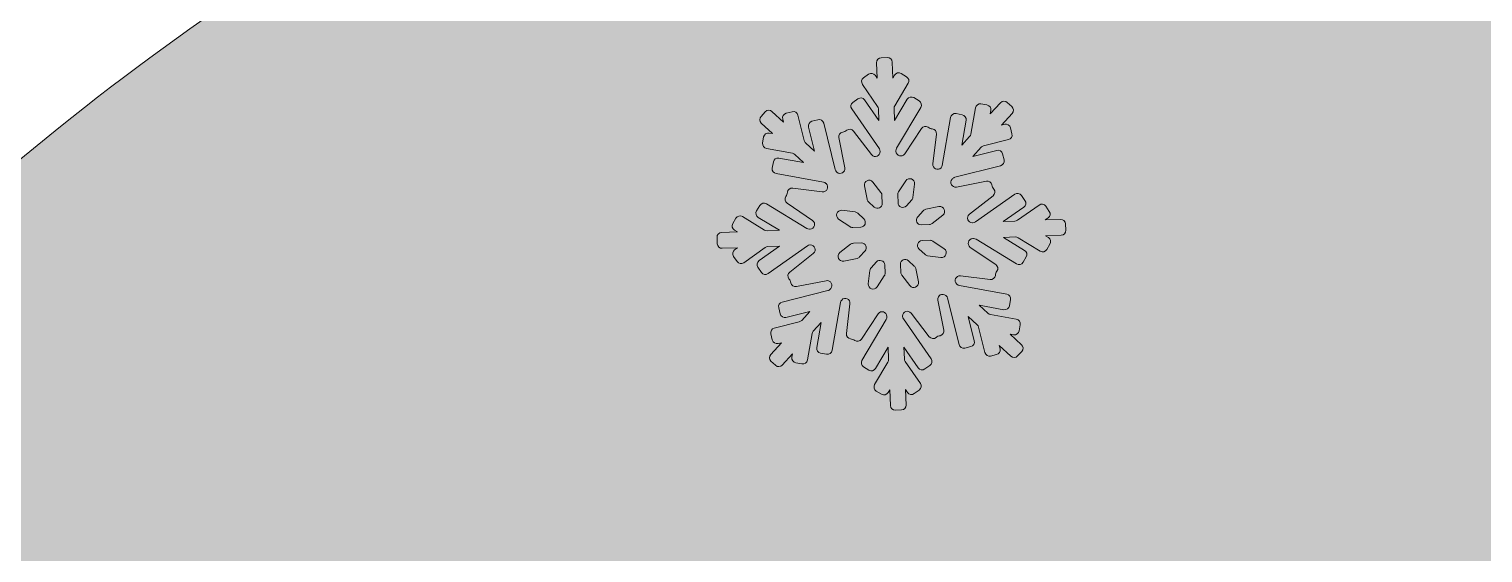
# Model space of a CAD drawing. Header units: millimetres. Extents: x 7 to 184, y -113 to -15.
# Drawn here: x 114.58 to 137.1, y -43.47 to -35.35 of the extents above; entities that cross this region are included whole.
import ezdxf

# ---------------------------------------------------------------- set-up
doc = ezdxf.new("R2010")
doc.units = ezdxf.units.MM
doc.header["$MEASUREMENT"] = 0
doc.layers.add('engraving', color=7, linetype='Continuous')
doc.layers.add('Layer 1', color=7, linetype='Continuous')

msp = doc.modelspace()

# ---------------------------------------------------------------- hatches: boundary and pattern name
at = {"layer": 'Layer 1'}
h = msp.add_hatch(color=2, dxfattribs=at)
h.dxf.hatch_style = 2
edge = h.paths.add_edge_path()
edge.add_spline(control_points=[(180.995, -53.469), (178.767, -48.299), (175.73, -43.788), (171.88, -39.938), (168.03, -36.088), (163.518, -33.05), (158.349, -30.823), (155.446, -29.574), (152.43, -28.675), (149.302, -28.126), (148.522, -26.725), (147.075, -25.741), (145.396, -25.613), (146.901, -24.497), (147.881, -22.714), (147.881, -20.697), (147.881, -17.317), (145.14, -14.576), (141.76, -14.576), (138.38, -14.576), (135.639, -17.317), (135.639, -20.697), (135.639, -22.714), (136.619, -24.497), (138.124, -25.613), (136.445, -25.741), (134.998, -26.725), (134.218, -28.126), (131.089, -28.675), (128.074, -29.574), (125.173, -30.823), (120.001, -33.05), (115.491, -36.088), (111.642, -39.938), (107.792, -43.788), (104.753, -48.299), (102.526, -53.469), (100.299, -58.64), (99.186, -64.169), (99.186, -70.057), (99.186, -75.945), (100.299, -81.476), (102.526, -86.645), (104.753, -91.817), (107.792, -96.327), (111.642, -100.176), (115.491, -104.026), (120.001, -107.066), (125.173, -109.291), (130.342, -111.517), (135.873, -112.632), (141.761, -112.632), (147.648, -112.632), (153.178, -111.517), (158.349, -109.291), (163.518, -107.066), (168.03, -104.026), (171.88, -100.176), (175.73, -96.327), (178.767, -91.817), (180.995, -86.645), (183.221, -81.476), (184.335, -75.945), (184.335, -70.057), (184.335, -64.169), (183.221, -58.64), (180.995, -53.469)], knot_values=[0, 0, 0, 0, 1, 1, 1, 2, 2, 2, 3, 3, 3, 4, 4, 4, 5, 5, 5, 6, 6, 6, 7, 7, 7, 8, 8, 8, 9, 9, 9, 10, 10, 10, 11, 11, 11, 12, 12, 12, 13, 13, 13, 14, 14, 14, 15, 15, 15, 16, 16, 16, 17, 17, 17, 18, 18, 18, 19, 19, 19, 20, 20, 20, 21, 21, 21, 22, 22, 22, 22], degree=3, periodic=1)
edge = h.paths.add_edge_path()
edge.add_spline(control_points=[(137.953, -20.697), (137.953, -18.598), (139.661, -16.89), (141.76, -16.89), (143.86, -16.89), (145.567, -18.598), (145.567, -20.697), (145.567, -22.796), (143.86, -24.504), (141.76, -24.504), (139.661, -24.504), (137.953, -22.796), (137.953, -20.697)], knot_values=[0, 0, 0, 0, 1, 1, 1, 2, 2, 2, 3, 3, 3, 4, 4, 4, 4], degree=3, periodic=1)
edge = h.paths.add_edge_path()
edge.add_spline(control_points=[(158.575, -76.964), (157.631, -79.154), (156.368, -81.06), (154.782, -82.682), (153.197, -84.307), (151.309, -85.589), (149.121, -86.532), (146.93, -87.476), (144.591, -87.947), (142.1, -87.947), (139.609, -87.947), (137.268, -87.476), (135.08, -86.532), (132.89, -85.589), (130.984, -84.307), (129.362, -82.682), (127.738, -81.06), (126.455, -79.154), (125.512, -76.964), (124.567, -74.776), (124.097, -72.435), (124.097, -69.944), (124.097, -67.453), (124.567, -65.114), (125.512, -62.924), (126.455, -60.735), (127.738, -58.847), (129.362, -57.262), (130.984, -55.677), (132.89, -54.414), (135.08, -53.469), (137.268, -52.526), (139.609, -52.053), (142.1, -52.053), (144.591, -52.053), (146.93, -52.526), (149.121, -53.469), (151.309, -54.414), (153.197, -55.677), (154.782, -57.262), (156.368, -58.847), (157.631, -60.735), (158.575, -62.924), (159.518, -65.114), (159.99, -67.453), (159.99, -69.944), (159.99, -72.435), (159.518, -74.776), (158.575, -76.964)], knot_values=[0, 0, 0, 0, 1, 1, 1, 2, 2, 2, 3, 3, 3, 4, 4, 4, 5, 5, 5, 6, 6, 6, 7, 7, 7, 8, 8, 8, 9, 9, 9, 10, 10, 10, 11, 11, 11, 12, 12, 12, 13, 13, 13, 14, 14, 14, 15, 15, 15, 16, 16, 16, 16], degree=3, periodic=1)

# ---------------------------------------------------------------- linework, layer by layer
at = {"layer": 'engraving', "lineweight": 0}
for points, knots in [([(130.636, -38.374), (130.635, -38.333), (130.6, -38.301), (130.559, -38.303), (130.559, -38.303), (130.323, -38.312), (130.323, -38.312), (130.323, -38.312), (130.367, -38.281), (130.367, -38.281), (130.4, -38.258), (130.408, -38.212), (130.385, -38.178), (130.385, -38.178), (130.33, -38.099), (130.33, -38.099), (130.307, -38.065), (130.26, -38.057), (130.227, -38.08), (130.227, -38.08), (129.892, -38.317), (129.892, -38.317), (129.88, -38.325), (129.867, -38.33), (129.852, -38.33), (129.852, -38.33), (129.672, -38.337), (129.672, -38.337), (129.672, -38.337), (129.99, -38.112), (129.99, -38.112), (130.023, -38.089), (130.031, -38.043), (130.008, -38.01), (130.008, -38.01), (129.953, -37.93), (129.953, -37.93), (129.93, -37.896), (129.883, -37.888), (129.849, -37.912), (129.849, -37.912), (129.241, -38.342), (129.241, -38.342), (129.229, -38.35), (129.215, -38.355), (129.201, -38.355), (129.201, -38.355), (129.197, -38.356), (129.197, -38.356), (129.125, -38.358), (129.092, -38.268), (129.148, -38.223), (129.148, -38.223), (129.514, -37.936), (129.514, -37.936), (129.546, -37.911), (129.551, -37.864), (129.527, -37.832), (129.527, -37.832), (129.515, -37.817), (129.515, -37.817), (129.508, -37.808), (129.503, -37.797), (129.501, -37.786), (129.501, -37.786), (129.497, -37.767), (129.497, -37.767), (129.489, -37.727), (129.45, -37.701), (129.41, -37.709), (129.41, -37.709), (128.949, -37.801), (128.949, -37.801), (128.879, -37.815), (128.831, -37.731), (128.88, -37.678), (128.88, -37.678), (128.887, -37.67), (128.887, -37.67), (128.897, -37.659), (128.91, -37.652), (128.924, -37.648), (128.924, -37.648), (129.631, -37.471), (129.631, -37.471), (129.671, -37.461), (129.695, -37.421), (129.685, -37.381), (129.685, -37.381), (129.662, -37.287), (129.662, -37.287), (129.652, -37.247), (129.612, -37.223), (129.572, -37.233), (129.572, -37.233), (129.201, -37.326), (129.201, -37.326), (129.201, -37.326), (129.329, -37.186), (129.329, -37.186), (129.339, -37.175), (129.352, -37.167), (129.366, -37.164), (129.366, -37.164), (129.753, -37.067), (129.753, -37.067), (129.793, -37.057), (129.817, -37.017), (129.807, -36.977), (129.807, -36.977), (129.784, -36.883), (129.784, -36.883), (129.774, -36.843), (129.734, -36.819), (129.694, -36.829), (129.694, -36.829), (129.643, -36.841), (129.643, -36.841), (129.643, -36.841), (129.809, -36.66), (129.809, -36.66), (129.837, -36.63), (129.835, -36.583), (129.805, -36.555), (129.805, -36.555), (129.735, -36.49), (129.735, -36.49), (129.705, -36.462), (129.657, -36.463), (129.63, -36.494), (129.63, -36.494), (129.471, -36.668), (129.471, -36.668), (129.471, -36.668), (129.48, -36.616), (129.48, -36.616), (129.487, -36.576), (129.46, -36.537), (129.42, -36.53), (129.42, -36.53), (129.326, -36.513), (129.326, -36.513), (129.286, -36.506), (129.247, -36.533), (129.24, -36.573), (129.24, -36.573), (129.169, -36.981), (129.169, -36.981), (129.167, -36.995), (129.16, -37.008), (129.151, -37.018), (129.151, -37.018), (129.029, -37.152), (129.029, -37.152), (129.029, -37.152), (129.096, -36.766), (129.096, -36.766), (129.103, -36.726), (129.076, -36.688), (129.036, -36.68), (129.036, -36.68), (128.943, -36.663), (128.943, -36.663), (128.902, -36.656), (128.863, -36.683), (128.856, -36.724), (128.856, -36.724), (128.727, -37.465), (128.727, -37.465), (128.725, -37.479), (128.718, -37.492), (128.709, -37.503), (128.709, -37.503), (128.709, -37.503), (128.709, -37.503), (128.66, -37.556), (128.572, -37.515), (128.581, -37.444), (128.581, -37.444), (128.637, -36.982), (128.637, -36.982), (128.642, -36.941), (128.613, -36.904), (128.572, -36.899), (128.572, -36.899), (128.555, -36.897), (128.555, -36.897), (128.543, -36.895), (128.532, -36.891), (128.522, -36.885), (128.522, -36.885), (128.508, -36.875), (128.508, -36.875), (128.474, -36.852), (128.427, -36.861), (128.404, -36.895), (128.404, -36.895), (128.146, -37.287), (128.146, -37.287), (128.106, -37.347), (128.012, -37.321), (128.01, -37.249), (128.01, -37.249), (128.009, -37.241), (128.009, -37.241), (128.009, -37.227), (128.012, -37.212), (128.02, -37.2), (128.02, -37.2), (128.395, -36.567), (128.395, -36.567), (128.416, -36.532), (128.404, -36.487), (128.37, -36.466), (128.37, -36.466), (128.288, -36.416), (128.288, -36.416), (128.253, -36.395), (128.207, -36.406), (128.186, -36.442), (128.186, -36.442), (127.99, -36.771), (127.99, -36.771), (127.99, -36.771), (127.983, -36.581), (127.983, -36.581), (127.982, -36.567), (127.986, -36.553), (127.993, -36.541), (127.993, -36.541), (128.199, -36.193), (128.199, -36.193), (128.22, -36.158), (128.208, -36.113), (128.174, -36.092), (128.174, -36.092), (128.092, -36.042), (128.092, -36.042), (128.057, -36.021), (128.011, -36.032), (127.989, -36.068), (127.989, -36.068), (127.964, -36.112), (127.964, -36.112), (127.964, -36.112), (127.954, -35.866), (127.954, -35.866), (127.952, -35.825), (127.917, -35.793), (127.877, -35.795), (127.877, -35.795), (127.781, -35.798), (127.781, -35.798), (127.741, -35.8), (127.709, -35.834), (127.71, -35.875), (127.71, -35.875), (127.72, -36.113), (127.72, -36.113), (127.72, -36.113), (127.691, -36.071), (127.691, -36.071), (127.667, -36.037), (127.621, -36.029), (127.587, -36.052), (127.587, -36.052), (127.509, -36.108), (127.509, -36.108), (127.476, -36.131), (127.468, -36.177), (127.491, -36.21), (127.491, -36.21), (127.726, -36.551), (127.726, -36.551), (127.734, -36.562), (127.739, -36.576), (127.739, -36.59), (127.739, -36.59), (127.747, -36.772), (127.747, -36.772), (127.747, -36.772), (127.525, -36.452), (127.525, -36.452), (127.502, -36.418), (127.455, -36.41), (127.422, -36.434), (127.422, -36.434), (127.344, -36.489), (127.344, -36.489), (127.31, -36.512), (127.302, -36.558), (127.325, -36.591), (127.325, -36.591), (127.753, -37.21), (127.753, -37.21), (127.761, -37.222), (127.765, -37.235), (127.766, -37.249), (127.766, -37.249), (127.766, -37.25), (127.766, -37.25), (127.769, -37.323), (127.677, -37.356), (127.633, -37.299), (127.633, -37.299), (127.352, -36.934), (127.352, -36.934), (127.327, -36.901), (127.28, -36.895), (127.247, -36.921), (127.247, -36.921), (127.234, -36.931), (127.234, -36.931), (127.224, -36.939), (127.214, -36.944), (127.202, -36.946), (127.202, -36.946), (127.185, -36.949), (127.185, -36.949), (127.145, -36.957), (127.119, -36.996), (127.127, -37.036), (127.127, -37.036), (127.218, -37.502), (127.218, -37.502), (127.232, -37.572), (127.147, -37.619), (127.095, -37.57), (127.095, -37.57), (127.09, -37.566), (127.09, -37.566), (127.08, -37.556), (127.072, -37.544), (127.069, -37.53), (127.069, -37.53), (126.892, -36.813), (126.892, -36.813), (126.882, -36.773), (126.841, -36.748), (126.802, -36.758), (126.802, -36.758), (126.709, -36.782), (126.709, -36.782), (126.67, -36.792), (126.645, -36.832), (126.655, -36.871), (126.655, -36.871), (126.748, -37.246), (126.748, -37.246), (126.748, -37.246), (126.611, -37.118), (126.611, -37.118), (126.6, -37.108), (126.593, -37.095), (126.589, -37.081), (126.589, -37.081), (126.492, -36.688), (126.492, -36.688), (126.482, -36.648), (126.442, -36.624), (126.402, -36.634), (126.402, -36.634), (126.31, -36.657), (126.31, -36.657), (126.27, -36.667), (126.246, -36.707), (126.256, -36.747), (126.256, -36.747), (126.268, -36.798), (126.268, -36.798), (126.268, -36.798), (126.09, -36.631), (126.09, -36.631), (126.06, -36.603), (126.013, -36.605), (125.985, -36.635), (125.985, -36.635), (125.92, -36.706), (125.92, -36.706), (125.893, -36.736), (125.895, -36.782), (125.924, -36.81), (125.924, -36.81), (126.099, -36.973), (126.099, -36.973), (126.099, -36.973), (126.048, -36.964), (126.048, -36.964), (126.007, -36.957), (125.968, -36.984), (125.961, -37.024), (125.961, -37.024), (125.945, -37.119), (125.945, -37.119), (125.938, -37.16), (125.965, -37.198), (126.005, -37.205), (126.005, -37.205), (126.407, -37.278), (126.407, -37.278), (126.421, -37.28), (126.434, -37.287), (126.445, -37.297), (126.445, -37.297), (126.578, -37.421), (126.578, -37.421), (126.578, -37.421), (126.197, -37.353), (126.197, -37.353), (126.157, -37.345), (126.118, -37.372), (126.111, -37.413), (126.111, -37.413), (126.094, -37.508), (126.094, -37.508), (126.087, -37.548), (126.114, -37.587), (126.154, -37.594), (126.154, -37.594), (126.887, -37.726), (126.887, -37.726), (126.901, -37.729), (126.914, -37.735), (126.924, -37.745), (126.924, -37.745), (126.928, -37.748), (126.928, -37.748), (126.98, -37.797), (126.939, -37.885), (126.868, -37.876), (126.868, -37.876), (126.411, -37.818), (126.411, -37.818), (126.371, -37.813), (126.333, -37.842), (126.328, -37.883), (126.328, -37.883), (126.326, -37.901), (126.326, -37.901), (126.325, -37.913), (126.321, -37.924), (126.314, -37.933), (126.314, -37.933), (126.304, -37.949), (126.304, -37.949), (126.282, -37.983), (126.291, -38.029), (126.324, -38.051), (126.324, -38.051), (126.717, -38.318), (126.717, -38.318), (126.777, -38.358), (126.75, -38.45), (126.679, -38.453), (126.679, -38.453), (126.669, -38.454), (126.669, -38.454), (126.655, -38.454), (126.64, -38.45), (126.628, -38.443), (126.628, -38.443), (126.003, -38.062), (126.003, -38.062), (125.968, -38.041), (125.922, -38.052), (125.9, -38.088), (125.9, -38.088), (125.851, -38.17), (125.851, -38.17), (125.831, -38.205), (125.842, -38.25), (125.877, -38.272), (125.877, -38.272), (126.205, -38.472), (126.205, -38.472), (126.205, -38.472), (126.018, -38.479), (126.018, -38.479), (126.003, -38.479), (125.989, -38.476), (125.976, -38.468), (125.976, -38.468), (125.634, -38.26), (125.634, -38.26), (125.599, -38.238), (125.553, -38.25), (125.532, -38.285), (125.532, -38.285), (125.483, -38.368), (125.483, -38.368), (125.462, -38.403), (125.473, -38.448), (125.508, -38.469), (125.508, -38.469), (125.554, -38.497), (125.554, -38.497), (125.554, -38.497), (125.31, -38.506), (125.31, -38.506), (125.269, -38.508), (125.237, -38.542), (125.239, -38.583), (125.239, -38.583), (125.243, -38.68), (125.243, -38.68), (125.244, -38.721), (125.279, -38.753), (125.32, -38.751), (125.32, -38.751), (125.556, -38.742), (125.556, -38.742), (125.556, -38.742), (125.512, -38.773), (125.512, -38.773), (125.479, -38.797), (125.47, -38.842), (125.494, -38.876), (125.494, -38.876), (125.549, -38.955), (125.549, -38.955), (125.572, -38.989), (125.619, -38.997), (125.652, -38.974), (125.652, -38.974), (125.987, -38.738), (125.987, -38.738), (125.998, -38.729), (126.012, -38.725), (126.027, -38.724), (126.027, -38.724), (126.207, -38.717), (126.207, -38.717), (126.207, -38.717), (125.889, -38.942), (125.889, -38.942), (125.856, -38.965), (125.848, -39.011), (125.871, -39.044), (125.871, -39.044), (125.926, -39.124), (125.926, -39.124), (125.949, -39.158), (125.996, -39.166), (126.029, -39.142), (126.029, -39.142), (126.638, -38.712), (126.638, -38.712), (126.65, -38.704), (126.664, -38.699), (126.678, -38.699), (126.678, -38.699), (126.682, -38.699), (126.682, -38.699), (126.753, -38.696), (126.787, -38.786), (126.73, -38.831), (126.73, -38.831), (126.365, -39.118), (126.365, -39.118), (126.333, -39.144), (126.328, -39.19), (126.352, -39.222), (126.352, -39.222), (126.364, -39.237), (126.364, -39.237), (126.371, -39.246), (126.376, -39.257), (126.378, -39.268), (126.378, -39.268), (126.382, -39.287), (126.382, -39.287), (126.39, -39.327), (126.429, -39.353), (126.469, -39.345), (126.469, -39.345), (126.93, -39.253), (126.93, -39.253), (127, -39.239), (127.048, -39.323), (126.999, -39.376), (126.999, -39.376), (126.992, -39.384), (126.992, -39.384), (126.982, -39.395), (126.969, -39.403), (126.955, -39.406), (126.955, -39.406), (126.248, -39.584), (126.248, -39.584), (126.208, -39.594), (126.184, -39.634), (126.194, -39.673), (126.194, -39.673), (126.217, -39.767), (126.217, -39.767), (126.227, -39.807), (126.267, -39.831), (126.307, -39.821), (126.307, -39.821), (126.677, -39.729), (126.677, -39.729), (126.677, -39.729), (126.55, -39.868), (126.55, -39.868), (126.54, -39.879), (126.527, -39.887), (126.513, -39.89), (126.513, -39.89), (126.126, -39.988), (126.126, -39.988), (126.086, -39.997), (126.062, -40.038), (126.072, -40.077), (126.072, -40.077), (126.095, -40.171), (126.095, -40.171), (126.105, -40.211), (126.145, -40.235), (126.185, -40.225), (126.185, -40.225), (126.236, -40.213), (126.236, -40.213), (126.236, -40.213), (126.07, -40.395), (126.07, -40.395), (126.042, -40.425), (126.044, -40.471), (126.074, -40.499), (126.074, -40.499), (126.144, -40.564), (126.144, -40.564), (126.174, -40.593), (126.221, -40.591), (126.249, -40.56), (126.249, -40.56), (126.408, -40.386), (126.408, -40.386), (126.408, -40.386), (126.399, -40.438), (126.399, -40.438), (126.392, -40.479), (126.419, -40.517), (126.459, -40.524), (126.459, -40.524), (126.553, -40.541), (126.553, -40.541), (126.593, -40.548), (126.632, -40.521), (126.639, -40.481), (126.639, -40.481), (126.71, -40.073), (126.71, -40.073), (126.712, -40.059), (126.719, -40.046), (126.728, -40.036), (126.728, -40.036), (126.85, -39.902), (126.85, -39.902), (126.85, -39.902), (126.783, -40.288), (126.783, -40.288), (126.776, -40.328), (126.802, -40.366), (126.842, -40.374), (126.842, -40.374), (126.936, -40.391), (126.936, -40.391), (126.977, -40.398), (127.015, -40.371), (127.023, -40.33), (127.023, -40.33), (127.152, -39.589), (127.152, -39.589), (127.154, -39.575), (127.16, -39.562), (127.17, -39.552), (127.17, -39.552), (127.17, -39.552), (127.17, -39.552), (127.219, -39.498), (127.307, -39.539), (127.298, -39.611), (127.298, -39.611), (127.242, -40.072), (127.242, -40.072), (127.237, -40.113), (127.266, -40.15), (127.306, -40.155), (127.306, -40.155), (127.324, -40.157), (127.324, -40.157), (127.336, -40.159), (127.347, -40.163), (127.356, -40.169), (127.356, -40.169), (127.371, -40.179), (127.371, -40.179), (127.405, -40.203), (127.452, -40.193), (127.475, -40.159), (127.475, -40.159), (127.733, -39.767), (127.733, -39.767), (127.773, -39.707), (127.866, -39.733), (127.869, -39.805), (127.869, -39.805), (127.87, -39.813), (127.87, -39.813), (127.87, -39.828), (127.867, -39.842), (127.859, -39.854), (127.859, -39.854), (127.484, -40.487), (127.484, -40.487), (127.463, -40.522), (127.474, -40.567), (127.509, -40.588), (127.509, -40.588), (127.591, -40.638), (127.591, -40.638), (127.626, -40.66), (127.672, -40.648), (127.693, -40.613), (127.693, -40.613), (127.889, -40.283), (127.889, -40.283), (127.889, -40.283), (127.896, -40.473), (127.896, -40.473), (127.897, -40.487), (127.893, -40.501), (127.886, -40.513), (127.886, -40.513), (127.68, -40.861), (127.68, -40.861), (127.659, -40.896), (127.671, -40.941), (127.705, -40.962), (127.705, -40.962), (127.787, -41.012), (127.787, -41.012), (127.822, -41.033), (127.868, -41.022), (127.889, -40.986), (127.889, -40.986), (127.915, -40.943), (127.915, -40.943), (127.915, -40.943), (127.925, -41.188), (127.925, -41.188), (127.927, -41.229), (127.961, -41.261), (128.002, -41.26), (128.002, -41.26), (128.097, -41.256), (128.097, -41.256), (128.138, -41.254), (128.17, -41.22), (128.169, -41.179), (128.169, -41.179), (128.159, -40.941), (128.159, -40.941), (128.159, -40.941), (128.188, -40.983), (128.188, -40.983), (128.211, -41.017), (128.258, -41.026), (128.292, -41.002), (128.292, -41.002), (128.37, -40.947), (128.37, -40.947), (128.403, -40.923), (128.411, -40.877), (128.388, -40.844), (128.388, -40.844), (128.153, -40.504), (128.153, -40.504), (128.145, -40.492), (128.14, -40.478), (128.14, -40.464), (128.14, -40.464), (128.132, -40.282), (128.132, -40.282), (128.132, -40.282), (128.353, -40.602), (128.353, -40.602), (128.377, -40.636), (128.424, -40.644), (128.457, -40.621), (128.457, -40.621), (128.535, -40.565), (128.535, -40.565), (128.569, -40.542), (128.577, -40.496), (128.554, -40.463), (128.554, -40.463), (128.126, -39.844), (128.126, -39.844), (128.118, -39.833), (128.114, -39.819), (128.113, -39.805), (128.113, -39.805), (128.113, -39.804), (128.113, -39.804), (128.11, -39.732), (128.202, -39.698), (128.246, -39.756), (128.246, -39.756), (128.527, -40.121), (128.527, -40.121), (128.552, -40.153), (128.599, -40.159), (128.631, -40.134), (128.631, -40.134), (128.645, -40.123), (128.645, -40.123), (128.655, -40.116), (128.665, -40.111), (128.677, -40.108), (128.677, -40.108), (128.694, -40.105), (128.694, -40.105), (128.734, -40.097), (128.76, -40.058), (128.752, -40.018), (128.752, -40.018), (128.661, -39.552), (128.661, -39.552), (128.647, -39.482), (128.731, -39.435), (128.784, -39.484), (128.784, -39.484), (128.789, -39.488), (128.789, -39.488), (128.799, -39.498), (128.806, -39.511), (128.81, -39.524), (128.81, -39.524), (128.987, -40.242), (128.987, -40.242), (128.997, -40.281), (129.037, -40.306), (129.077, -40.296), (129.077, -40.296), (129.17, -40.273), (129.17, -40.273), (129.209, -40.263), (129.233, -40.222), (129.224, -40.183), (129.224, -40.183), (129.131, -39.808), (129.131, -39.808), (129.131, -39.808), (129.268, -39.937), (129.268, -39.937), (129.279, -39.946), (129.286, -39.959), (129.289, -39.973), (129.289, -39.973), (129.387, -40.366), (129.387, -40.366), (129.397, -40.406), (129.437, -40.43), (129.477, -40.42), (129.477, -40.42), (129.569, -40.397), (129.569, -40.397), (129.609, -40.387), (129.633, -40.347), (129.623, -40.308), (129.623, -40.308), (129.61, -40.257), (129.61, -40.257), (129.61, -40.257), (129.789, -40.423), (129.789, -40.423), (129.819, -40.451), (129.866, -40.449), (129.894, -40.419), (129.894, -40.419), (129.959, -40.348), (129.959, -40.348), (129.986, -40.318), (129.984, -40.272), (129.955, -40.244), (129.955, -40.244), (129.78, -40.081), (129.78, -40.081), (129.78, -40.081), (129.831, -40.09), (129.831, -40.09), (129.872, -40.098), (129.91, -40.071), (129.917, -40.03), (129.917, -40.03), (129.934, -39.935), (129.934, -39.935), (129.941, -39.895), (129.914, -39.856), (129.874, -39.849), (129.874, -39.849), (129.472, -39.776), (129.472, -39.776), (129.458, -39.774), (129.444, -39.767), (129.434, -39.757), (129.434, -39.757), (129.301, -39.633), (129.301, -39.633), (129.301, -39.633), (129.682, -39.702), (129.682, -39.702), (129.722, -39.709), (129.761, -39.682), (129.768, -39.641), (129.768, -39.641), (129.784, -39.546), (129.784, -39.546), (129.791, -39.506), (129.765, -39.468), (129.725, -39.46), (129.725, -39.46), (128.992, -39.328), (128.992, -39.328), (128.978, -39.325), (128.965, -39.319), (128.955, -39.309), (128.955, -39.309), (128.951, -39.306), (128.951, -39.306), (128.899, -39.257), (128.94, -39.169), (129.011, -39.178), (129.011, -39.178), (129.468, -39.236), (129.468, -39.236), (129.508, -39.241), (129.545, -39.212), (129.55, -39.172), (129.55, -39.172), (129.553, -39.153), (129.553, -39.153), (129.554, -39.141), (129.558, -39.13), (129.564, -39.121), (129.564, -39.121), (129.575, -39.105), (129.575, -39.105), (129.597, -39.071), (129.588, -39.026), (129.555, -39.003), (129.555, -39.003), (129.162, -38.736), (129.162, -38.736), (129.102, -38.696), (129.129, -38.604), (129.2, -38.601), (129.2, -38.601), (129.209, -38.601), (129.209, -38.601), (129.224, -38.6), (129.238, -38.604), (129.251, -38.611), (129.251, -38.611), (129.876, -38.992), (129.876, -38.992), (129.911, -39.014), (129.957, -39.002), (129.978, -38.967), (129.978, -38.967), (130.027, -38.884), (130.027, -38.884), (130.048, -38.849), (130.037, -38.804), (130.002, -38.783), (130.002, -38.783), (129.674, -38.583), (129.674, -38.583), (129.674, -38.583), (129.861, -38.575), (129.861, -38.575), (129.875, -38.575), (129.89, -38.578), (129.902, -38.586), (129.902, -38.586), (130.245, -38.795), (130.245, -38.795), (130.28, -38.816), (130.326, -38.805), (130.347, -38.769), (130.347, -38.769), (130.396, -38.686), (130.396, -38.686), (130.417, -38.651), (130.406, -38.606), (130.371, -38.585), (130.371, -38.585), (130.325, -38.557), (130.325, -38.557), (130.325, -38.557), (130.569, -38.548), (130.569, -38.548), (130.61, -38.546), (130.642, -38.512), (130.64, -38.471), (130.64, -38.471), (130.636, -38.374), (130.636, -38.374)], [0, 0, 0, 0, 1, 1, 1, 2, 2, 2, 3, 3, 3, 4, 4, 4, 5, 5, 5, 6, 6, 6, 7, 7, 7, 8, 8, 8, 9, 9, 9, 10, 10, 10, 11, 11, 11, 12, 12, 12, 13, 13, 13, 14, 14, 14, 15, 15, 15, 16, 16, 16, 17, 17, 17, 18, 18, 18, 19, 19, 19, 20, 20, 20, 21, 21, 21, 22, 22, 22, 23, 23, 23, 24, 24, 24, 25, 25, 25, 26, 26, 26, 27, 27, 27, 28, 28, 28, 29, 29, 29, 30, 30, 30, 31, 31, 31, 32, 32, 32, 33, 33, 33, 34, 34, 34, 35, 35, 35, 36, 36, 36, 37, 37, 37, 38, 38, 38, 39, 39, 39, 40, 40, 40, 41, 41, 41, 42, 42, 42, 43, 43, 43, 44, 44, 44, 45, 45, 45, 46, 46, 46, 47, 47, 47, 48, 48, 48, 49, 49, 49, 50, 50, 50, 51, 51, 51, 52, 52, 52, 53, 53, 53, 54, 54, 54, 55, 55, 55, 56, 56, 56, 57, 57, 57, 58, 58, 58, 59, 59, 59, 60, 60, 60, 61, 61, 61, 62, 62, 62, 63, 63, 63, 64, 64, 64, 65, 65, 65, 66, 66, 66, 67, 67, 67, 68, 68, 68, 69, 69, 69, 70, 70, 70, 71, 71, 71, 72, 72, 72, 73, 73, 73, 74, 74, 74, 75, 75, 75, 76, 76, 76, 77, 77, 77, 78, 78, 78, 79, 79, 79, 80, 80, 80, 81, 81, 81, 82, 82, 82, 83, 83, 83, 84, 84, 84, 85, 85, 85, 86, 86, 86, 87, 87, 87, 88, 88, 88, 89, 89, 89, 90, 90, 90, 91, 91, 91, 92, 92, 92, 93, 93, 93, 94, 94, 94, 95, 95, 95, 96, 96, 96, 97, 97, 97, 98, 98, 98, 99, 99, 99, 100, 100, 100, 101, 101, 101, 102, 102, 102, 103, 103, 103, 104, 104, 104, 105, 105, 105, 106, 106, 106, 107, 107, 107, 108, 108, 108, 109, 109, 109, 110, 110, 110, 111, 111, 111, 112, 112, 112, 113, 113, 113, 114, 114, 114, 115, 115, 115, 116, 116, 116, 117, 117, 117, 118, 118, 118, 119, 119, 119, 120, 120, 120, 121, 121, 121, 122, 122, 122, 123, 123, 123, 124, 124, 124, 125, 125, 125, 126, 126, 126, 127, 127, 127, 128, 128, 128, 129, 129, 129, 130, 130, 130, 131, 131, 131, 132, 132, 132, 133, 133, 133, 134, 134, 134, 135, 135, 135, 136, 136, 136, 137, 137, 137, 138, 138, 138, 139, 139, 139, 140, 140, 140, 141, 141, 141, 142, 142, 142, 143, 143, 143, 144, 144, 144, 145, 145, 145, 146, 146, 146, 147, 147, 147, 148, 148, 148, 149, 149, 149, 150, 150, 150, 151, 151, 151, 152, 152, 152, 153, 153, 153, 154, 154, 154, 155, 155, 155, 156, 156, 156, 157, 157, 157, 158, 158, 158, 159, 159, 159, 160, 160, 160, 161, 161, 161, 162, 162, 162, 163, 163, 163, 164, 164, 164, 165, 165, 165, 166, 166, 166, 167, 167, 167, 168, 168, 168, 169, 169, 169, 170, 170, 170, 171, 171, 171, 172, 172, 172, 173, 173, 173, 174, 174, 174, 175, 175, 175, 176, 176, 176, 177, 177, 177, 178, 178, 178, 179, 179, 179, 180, 180, 180, 181, 181, 181, 182, 182, 182, 183, 183, 183, 184, 184, 184, 185, 185, 185, 186, 186, 186, 187, 187, 187, 188, 188, 188, 189, 189, 189, 190, 190, 190, 191, 191, 191, 192, 192, 192, 193, 193, 193, 194, 194, 194, 195, 195, 195, 196, 196, 196, 197, 197, 197, 198, 198, 198, 199, 199, 199, 200, 200, 200, 201, 201, 201, 202, 202, 202, 203, 203, 203, 204, 204, 204, 205, 205, 205, 206, 206, 206, 207, 207, 207, 208, 208, 208, 209, 209, 209, 210, 210, 210, 211, 211, 211, 212, 212, 212, 213, 213, 213, 214, 214, 214, 215, 215, 215, 216, 216, 216, 217, 217, 217, 218, 218, 218, 219, 219, 219, 220, 220, 220, 221, 221, 221, 222, 222, 222, 223, 223, 223, 224, 224, 224, 225, 225, 225, 226, 226, 226, 227, 227, 227, 228, 228, 228, 229, 229, 229, 230, 230, 230, 231, 231, 231, 232, 232, 232, 233, 233, 233, 234, 234, 234, 235, 235, 235, 236, 236, 236, 237, 237, 237, 238, 238, 238, 239, 239, 239, 240, 240, 240, 241, 241, 241, 242, 242, 242, 243, 243, 243, 244, 244, 244, 245, 245, 245, 246, 246, 246, 247, 247, 247, 248, 248, 248, 249, 249, 249, 250, 250, 250, 251, 251, 251, 252, 252, 252, 253, 253, 253, 254, 254, 254, 255, 255, 255, 256, 256, 256, 257, 257, 257, 258, 258, 258, 259, 259, 259, 260, 260, 260, 261, 261, 261, 262, 262, 262, 263, 263, 263, 264, 264, 264, 265, 265, 265, 266, 266, 266, 267, 267, 267, 268, 268, 268, 269, 269, 269, 270, 270, 270, 271, 271, 271, 272, 272, 272, 273, 273, 273, 274, 274, 274, 275, 275, 275, 276, 276, 276, 277, 277, 277, 278, 278, 278, 279, 279, 279, 280, 280, 280, 281, 281, 281, 282, 282, 282, 283, 283, 283, 284, 284, 284, 285, 285, 285, 286, 286, 286, 287, 287, 287, 288, 288, 288, 289, 289, 289, 290, 290, 290, 291, 291, 291, 292, 292, 292, 293, 293, 293, 294, 294, 294, 295, 295, 295, 296, 296, 296, 297, 297, 297, 298, 298, 298, 299, 299, 299, 300, 300, 300, 301, 301, 301, 302, 302, 302, 303, 303, 303, 304, 304, 304, 305, 305, 305, 306, 306, 306, 307, 307, 307, 308, 308, 308, 309, 309, 309, 310, 310, 310, 311, 311, 311, 312, 312, 312, 313, 313, 313, 314, 314, 314, 315, 315, 315, 316, 316, 316, 317, 317, 317, 318, 318, 318, 319, 319, 319, 320, 320, 320, 321, 321, 321, 322, 322, 322, 323, 323, 323, 324, 324, 324, 325, 325, 325, 326, 326, 326, 327, 327, 327, 328, 328, 328, 329, 329, 329, 330, 330, 330, 331, 331, 331, 332, 332, 332, 333, 333, 333, 334, 334, 334, 335, 335, 335, 336, 336, 336, 336]), ([(127.654, -37.725), (127.654, -37.725), (127.778, -37.887), (127.778, -37.887), (127.787, -37.899), (127.793, -37.913), (127.793, -37.929), (127.793, -37.929), (127.798, -38.054), (127.798, -38.054), (127.801, -38.121), (127.722, -38.157), (127.674, -38.111), (127.674, -38.111), (127.584, -38.028), (127.584, -38.028), (127.573, -38.017), (127.565, -38.003), (127.562, -37.988), (127.562, -37.988), (127.522, -37.785), (127.522, -37.785), (127.507, -37.708), (127.606, -37.663), (127.654, -37.725)], [0, 0, 0, 0, 1, 1, 1, 2, 2, 2, 3, 3, 3, 4, 4, 4, 5, 5, 5, 6, 6, 6, 7, 7, 7, 8, 8, 8, 8]), ([(128.042, -38.045), (128.042, -38.045), (128.037, -37.92), (128.037, -37.92), (128.036, -37.905), (128.04, -37.889), (128.049, -37.876), (128.049, -37.876), (128.162, -37.705), (128.162, -37.705), (128.205, -37.64), (128.307, -37.677), (128.297, -37.755), (128.297, -37.755), (128.272, -37.961), (128.272, -37.961), (128.27, -37.976), (128.264, -37.99), (128.254, -38.002), (128.254, -38.002), (128.171, -38.092), (128.171, -38.092), (128.126, -38.141), (128.044, -38.112), (128.042, -38.045)], [0, 0, 0, 0, 1, 1, 1, 2, 2, 2, 3, 3, 3, 4, 4, 4, 5, 5, 5, 6, 6, 6, 7, 7, 7, 8, 8, 8, 8]), ([(127.296, -38.415), (127.296, -38.415), (127.122, -38.297), (127.122, -38.297), (127.058, -38.253), (127.096, -38.152), (127.173, -38.162), (127.173, -38.162), (127.377, -38.188), (127.377, -38.188), (127.393, -38.19), (127.407, -38.197), (127.419, -38.207), (127.419, -38.207), (127.512, -38.295), (127.512, -38.295), (127.56, -38.34), (127.53, -38.42), (127.464, -38.423), (127.464, -38.423), (127.341, -38.428), (127.341, -38.428), (127.325, -38.428), (127.309, -38.424), (127.296, -38.415)], [0, 0, 0, 0, 1, 1, 1, 2, 2, 2, 3, 3, 3, 4, 4, 4, 5, 5, 5, 6, 6, 6, 7, 7, 7, 8, 8, 8, 8]), ([(128.347, -38.262), (128.347, -38.262), (128.432, -38.169), (128.432, -38.169), (128.443, -38.157), (128.457, -38.149), (128.472, -38.146), (128.472, -38.146), (128.676, -38.105), (128.676, -38.105), (128.752, -38.09), (128.798, -38.188), (128.736, -38.236), (128.736, -38.236), (128.572, -38.366), (128.572, -38.366), (128.56, -38.375), (128.545, -38.381), (128.529, -38.381), (128.529, -38.381), (128.404, -38.386), (128.404, -38.386), (128.338, -38.389), (128.302, -38.311), (128.347, -38.262)], [0, 0, 0, 0, 1, 1, 1, 2, 2, 2, 3, 3, 3, 4, 4, 4, 5, 5, 5, 6, 6, 6, 7, 7, 7, 8, 8, 8, 8]), ([(127.532, -38.792), (127.532, -38.792), (127.447, -38.885), (127.447, -38.885), (127.436, -38.897), (127.422, -38.905), (127.407, -38.908), (127.407, -38.908), (127.203, -38.949), (127.203, -38.949), (127.126, -38.964), (127.081, -38.866), (127.143, -38.818), (127.143, -38.818), (127.307, -38.689), (127.307, -38.689), (127.319, -38.679), (127.334, -38.673), (127.35, -38.673), (127.35, -38.673), (127.475, -38.668), (127.475, -38.668), (127.54, -38.665), (127.577, -38.743), (127.532, -38.792)], [0, 0, 0, 0, 1, 1, 1, 2, 2, 2, 3, 3, 3, 4, 4, 4, 5, 5, 5, 6, 6, 6, 7, 7, 7, 8, 8, 8, 8]), ([(128.583, -38.639), (128.583, -38.639), (128.757, -38.757), (128.757, -38.757), (128.821, -38.801), (128.783, -38.902), (128.706, -38.892), (128.706, -38.892), (128.501, -38.866), (128.501, -38.866), (128.486, -38.864), (128.472, -38.857), (128.46, -38.847), (128.46, -38.847), (128.367, -38.76), (128.367, -38.76), (128.319, -38.715), (128.349, -38.634), (128.415, -38.631), (128.415, -38.631), (128.538, -38.627), (128.538, -38.627), (128.554, -38.626), (128.569, -38.63), (128.583, -38.639)], [0, 0, 0, 0, 1, 1, 1, 2, 2, 2, 3, 3, 3, 4, 4, 4, 5, 5, 5, 6, 6, 6, 7, 7, 7, 8, 8, 8, 8]), ([(127.837, -39.009), (127.837, -39.009), (127.842, -39.134), (127.842, -39.134), (127.843, -39.15), (127.839, -39.165), (127.83, -39.178), (127.83, -39.178), (127.717, -39.349), (127.717, -39.349), (127.674, -39.414), (127.572, -39.377), (127.582, -39.299), (127.582, -39.299), (127.607, -39.094), (127.607, -39.094), (127.608, -39.078), (127.615, -39.064), (127.625, -39.053), (127.625, -39.053), (127.708, -38.962), (127.708, -38.962), (127.753, -38.913), (127.834, -38.943), (127.837, -39.009)], [0, 0, 0, 0, 1, 1, 1, 2, 2, 2, 3, 3, 3, 4, 4, 4, 5, 5, 5, 6, 6, 6, 7, 7, 7, 8, 8, 8, 8]), ([(128.225, -39.329), (128.225, -39.329), (128.101, -39.168), (128.101, -39.168), (128.091, -39.155), (128.086, -39.141), (128.085, -39.125), (128.085, -39.125), (128.08, -39), (128.08, -39), (128.078, -38.934), (128.157, -38.897), (128.205, -38.943), (128.205, -38.943), (128.294, -39.026), (128.294, -39.026), (128.306, -39.037), (128.314, -39.051), (128.317, -39.066), (128.317, -39.066), (128.357, -39.269), (128.357, -39.269), (128.372, -39.346), (128.273, -39.391), (128.225, -39.329)], [0, 0, 0, 0, 1, 1, 1, 2, 2, 2, 3, 3, 3, 4, 4, 4, 5, 5, 5, 6, 6, 6, 7, 7, 7, 8, 8, 8, 8])]:
    msp.add_open_spline(points, degree=3, knots=knots, dxfattribs=at)
at = {"layer": 'Layer 1', "lineweight": 0}
msp.add_open_spline([(180.995, -53.469), (178.767, -48.299), (175.73, -43.788), (171.88, -39.938), (168.03, -36.088), (163.518, -33.05), (158.349, -30.823), (155.446, -29.574), (152.43, -28.675), (149.302, -28.126), (148.522, -26.725), (147.075, -25.741), (145.396, -25.613), (146.901, -24.497), (147.881, -22.714), (147.881, -20.697), (147.881, -17.317), (145.14, -14.576), (141.76, -14.576), (138.38, -14.576), (135.639, -17.317), (135.639, -20.697), (135.639, -22.714), (136.619, -24.497), (138.124, -25.613), (136.445, -25.741), (134.998, -26.725), (134.218, -28.126), (131.089, -28.675), (128.074, -29.574), (125.173, -30.823), (120.001, -33.05), (115.491, -36.088), (111.642, -39.938), (107.792, -43.788), (104.753, -48.299), (102.526, -53.469), (100.299, -58.64), (99.186, -64.169), (99.186, -70.057), (99.186, -75.945), (100.299, -81.476), (102.526, -86.645), (104.753, -91.817), (107.792, -96.327), (111.642, -100.176), (115.491, -104.026), (120.001, -107.066), (125.173, -109.291), (130.342, -111.517), (135.873, -112.632), (141.761, -112.632), (147.648, -112.632), (153.178, -111.517), (158.349, -109.291), (163.518, -107.066), (168.03, -104.026), (171.88, -100.176), (175.73, -96.327), (178.767, -91.817), (180.995, -86.645), (183.221, -81.476), (184.335, -75.945), (184.335, -70.057), (184.335, -64.169), (183.221, -58.64), (180.995, -53.469)], degree=3, knots=[0, 0, 0, 0, 1, 1, 1, 2, 2, 2, 3, 3, 3, 4, 4, 4, 5, 5, 5, 6, 6, 6, 7, 7, 7, 8, 8, 8, 9, 9, 9, 10, 10, 10, 11, 11, 11, 12, 12, 12, 13, 13, 13, 14, 14, 14, 15, 15, 15, 16, 16, 16, 17, 17, 17, 18, 18, 18, 19, 19, 19, 20, 20, 20, 21, 21, 21, 22, 22, 22, 22], dxfattribs=at)

doc.saveas('drawing.dxf')
